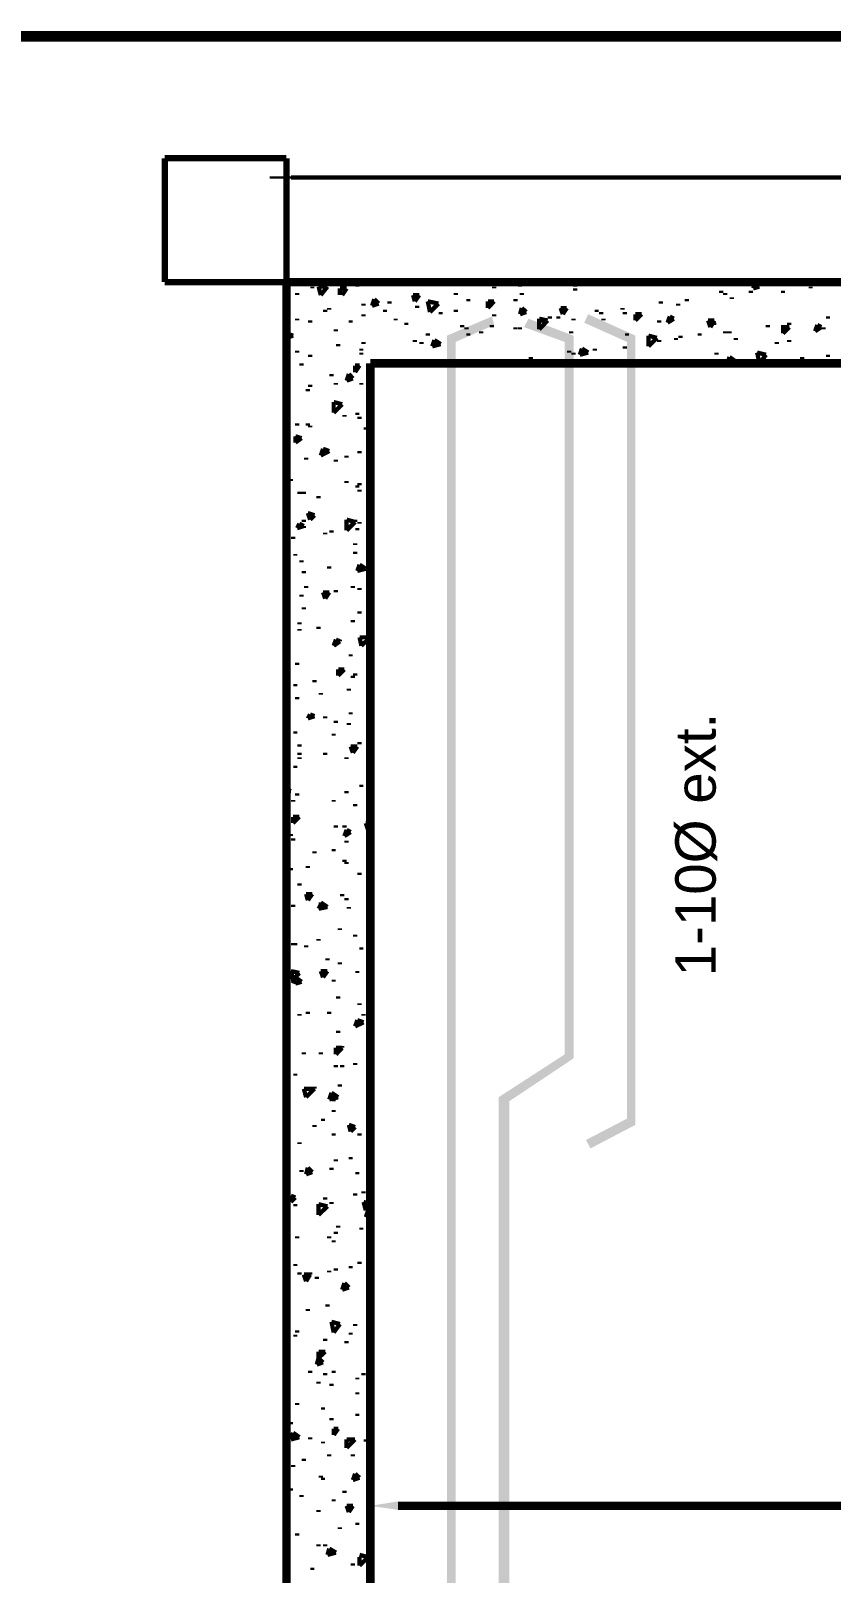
# Model space of a CAD drawing. Header units: millimetres. Extents: x 5 to 350, y 3 to 213.
# Drawn here: x 74.8 to 106.5, y 151.7 to 212.7 of the extents above; entities that cross this region are included whole.
import ezdxf

# ---------------------------------------------------------------- set-up
doc = ezdxf.new("R2010")
doc.units = ezdxf.units.MM
for name, color, linetype in [('H', 251, 'Continuous'), ('P', 255, 'Continuous'), ('T', 255, 'Continuous')]:
    doc.layers.add(name, color=color, linetype=linetype)
doc.styles.get("Standard").update_dxf_attribs({"font": 'arial.ttf'})

msp = doc.modelspace()

# ---------------------------------------------------------------- hatches: boundary and pattern name
at = {"layer": 'H', "linetype": 'Continuous'}
for points in [[(98.725, 200.66), (96.696, 201.172), (96.855, 201.507), (98.725, 200.66)], [(91.616, 200.413), (91.264, 200.66), (93.045, 201.418), (91.616, 200.413)], [(91.616, 200.413), (93.045, 201.418), (93.133, 201.083), (91.616, 200.413)], [(96.273, 200.66), (94.315, 200.995), (94.492, 201.33), (96.273, 200.66)], [(95.92, 200.413), (94.315, 200.995), (96.273, 200.66), (95.92, 200.413)], [(98.39, 200.413), (96.696, 201.172), (98.725, 200.66), (98.39, 200.413)], [(91.264, 111.672), (91.264, 200.66), (91.616, 111.936), (91.264, 111.672)], [(91.616, 111.936), (91.264, 200.66), (91.616, 200.413), (91.616, 111.936)], [(96.273, 172.05), (95.92, 200.413), (96.273, 200.66), (96.273, 172.05)], [(96.273, 172.05), (95.92, 172.208), (95.92, 200.413), (96.273, 172.05)], [(98.725, 169.422), (98.39, 200.413), (98.725, 200.66), (98.725, 169.422)], [(98.725, 169.422), (98.39, 169.668), (98.39, 200.413), (98.725, 169.422)], [(93.733, 170.356), (93.31, 170.515), (95.92, 172.208), (93.733, 170.356)], [(93.733, 170.356), (95.92, 172.208), (96.273, 172.05), (93.733, 170.356)], [(93.733, 146.138), (93.31, 170.515), (93.733, 170.356), (93.733, 146.138)], [(93.31, 145.874), (93.31, 170.515), (93.733, 146.138), (93.31, 145.874)], [(96.943, 168.487), (96.767, 168.822), (98.39, 169.668), (96.943, 168.487)], [(96.943, 168.487), (98.39, 169.668), (98.725, 169.422), (96.943, 168.487)], [(89.323, 154.182), (88.23, 154.34), (89.323, 154.517), (89.323, 154.182)]]:
    msp.add_hatch(color=256, dxfattribs=at).paths.add_polyline_path(points)

# ---------------------------------------------------------------- linework, layer by layer
at = {"layer": 'P'}
for points, const_width in [([(5.256, 212.513), (350.273, 212.513)], 0.423), ([(5.256, 212.513), (350.273, 212.513)], 0.423), ([(80.098, 207.68), (84.914, 207.68)], 0.254), ([(80.098, 202.777), (80.098, 207.68)], 0.254), ([(80.098, 207.68), (80.098, 207.68)], 0.254), ([(84.914, 207.68), (84.914, 202.777)], 0.254), ([(84.914, 206.252), (84.914, 207.61)], 0.085), ([(85.602, 206.922), (84.243, 206.922)], 0.085), ([(84.843, 206.834), (84.914, 206.922)], 0.085), ([(84.914, 206.922), (84.843, 206.922)], 0.085), ([(85.002, 207.01), (84.914, 206.922)], 0.085), ([(84.914, 206.922), (84.914, 207.01)], 0.085), ([(85.002, 206.834), (85.002, 206.922)], 0.085), ([(136.402, 206.922), (85.09, 206.922)], 0.169), ([(84.914, 206.834), (85.002, 206.834)], 0.085), ([(84.914, 202.777), (80.098, 202.777)], 0.254), ([(84.914, 109.643), (84.914, 202.777)], 0.339), ([(84.914, 202.777), (136.56, 202.777)], 0.339), ([(85.937, 202.53), (85.937, 202.6)], 0.169), ([(86.184, 202.6), (86.272, 202.265)], 0.169), ([(86.536, 202.6), (86.184, 202.6)], 0.169), ([(86.536, 202.6), (86.272, 202.265)], 0.169), ([(87.718, 202.6), (87.718, 202.688)], 0.169), ([(93.133, 202.53), (93.133, 202.6)], 0.169), ([(94.156, 202.6), (94.156, 202.688)], 0.169), ([(96.344, 202.6), (96.344, 202.688)], 0.169), ([(99.148, 202.777), (99.148, 202.865)], 0.169), ([(101.353, 202.688), (101.353, 202.777)], 0.169), ([(103.47, 202.777), (103.382, 202.53)], 0.169), ([(103.628, 202.6), (103.382, 202.53)], 0.169), ([(103.628, 202.6), (103.47, 202.777)], 0.169), ([(103.47, 202.6), (103.47, 202.688)], 0.169), ([(104.475, 202.777), (104.475, 202.865)], 0.169), ([(105.657, 202.53), (105.657, 202.6)], 0.169), ([(105.922, 202.688), (105.922, 202.777)], 0.169), ([(85.337, 202.265), (85.337, 202.353)], 0.169), ([(87.295, 202.53), (87.03, 202.53)], 0.169), ([(87.03, 202.53), (87.03, 202.265)], 0.169), ([(87.295, 202.53), (87.118, 202.265)], 0.169), ([(88.388, 202.106), (88.3, 201.842)], 0.169), ([(88.565, 201.93), (88.388, 202.106)], 0.169), ([(88.988, 201.93), (88.988, 202.018)], 0.169), ([(90.17, 202.265), (89.923, 202.265)], 0.169), ([(89.923, 202.265), (89.994, 202.018)], 0.169), ([(90.17, 202.265), (89.994, 202.018)], 0.169), ([(90.505, 202.018), (90.593, 201.595)], 0.169), ([(90.928, 201.93), (90.505, 202.018)], 0.169), ([(91.616, 202.265), (91.616, 202.353)], 0.169), ([(92.11, 202.018), (92.11, 202.106)], 0.169), ([(93.133, 202.018), (92.886, 201.754)], 0.169), ([(93.133, 202.018), (92.886, 202.018)], 0.169), ([(92.886, 202.018), (92.886, 201.754)], 0.169), ([(93.98, 202.018), (93.98, 202.106)], 0.169), ([(94.227, 202.265), (94.227, 202.353)], 0.169), ([(96.344, 202.442), (96.344, 202.53)], 0.169), ([(99.73, 201.93), (99.73, 202.018)], 0.169), ([(100.753, 202.018), (100.753, 202.106)], 0.169), ([(102.112, 202.353), (102.112, 202.442)], 0.169), ([(102.27, 202.265), (102.27, 202.353)], 0.169), ([(102.535, 202.106), (102.535, 202.177)], 0.169), ([(103.293, 202.353), (103.293, 202.442)], 0.169), ([(104.563, 202.353), (104.563, 202.442)], 0.169), ([(86.448, 201.595), (86.448, 201.683)], 0.169), ([(86.607, 201.683), (86.607, 201.754)], 0.169), ([(87.965, 201.842), (87.965, 201.93)], 0.169), ([(87.965, 201.418), (87.965, 201.507)], 0.169), ([(88.565, 201.93), (88.3, 201.842)], 0.169), ([(88.812, 201.595), (88.812, 201.683)], 0.169), ([(90.082, 201.754), (90.082, 201.842)], 0.169), ([(90.928, 201.93), (90.593, 201.595)], 0.169), ([(91.017, 201.507), (91.017, 201.595)], 0.169), ([(91.616, 201.595), (91.616, 201.683)], 0.169), ([(93.133, 201.418), (93.133, 201.507)], 0.169), ([(94.227, 201.754), (94.156, 201.507)], 0.169), ([(94.403, 201.595), (94.156, 201.507)], 0.169), ([(94.403, 201.595), (94.227, 201.754)], 0.169), ([(95.338, 201.33), (95.338, 201.418)], 0.169), ([(95.673, 201.33), (95.673, 201.418)], 0.169), ([(96.008, 201.754), (95.762, 201.754)], 0.169), ([(95.762, 201.754), (95.85, 201.507)], 0.169), ([(96.008, 201.754), (95.85, 201.507)], 0.169), ([(97.19, 201.595), (97.19, 201.683)], 0.169), ([(97.367, 201.507), (97.367, 201.595)], 0.169), ([(98.213, 201.683), (98.213, 201.754)], 0.169), ([(98.302, 201.507), (98.302, 201.595)], 0.169), ([(98.972, 201.507), (98.725, 201.26)], 0.169), ([(98.972, 201.507), (98.725, 201.507)], 0.169), ([(98.725, 201.507), (98.725, 201.26)], 0.169), ([(100.083, 201.418), (99.995, 201.172)], 0.169), ([(100.242, 201.33), (100.083, 201.418)], 0.169), ([(100.418, 201.842), (100.418, 201.93)], 0.169), ([(106.345, 201.33), (106.345, 201.418)], 0.169), ([(85.337, 201.26), (85.337, 201.33)], 0.169), ([(85.848, 201.172), (85.848, 201.26)], 0.169), ([(86.872, 200.836), (86.872, 200.907)], 0.169), ([(87.454, 201.172), (87.454, 201.26)], 0.169), ([(89.235, 201.26), (89.235, 201.33)], 0.169), ([(89.658, 201.083), (89.658, 201.172)], 0.169), ([(91.863, 200.995), (91.863, 201.083)], 0.169), ([(92.04, 200.907), (92.04, 200.995)], 0.169), ([(92.622, 200.748), (92.622, 200.836)], 0.169), ([(93.045, 200.995), (93.045, 201.083)], 0.169), ([(93.98, 200.907), (93.98, 200.995)], 0.169), ([(94.156, 200.907), (94.156, 200.995)], 0.169), ([(94.915, 201.33), (94.915, 200.907)], 0.169), ([(95.25, 201.26), (94.915, 201.33)], 0.169), ([(95.25, 201.26), (94.915, 200.907)], 0.169), ([(95.003, 201.172), (95.003, 201.26)], 0.169), ([(96.185, 200.748), (96.185, 200.836)], 0.169), ([(96.273, 201.26), (96.273, 201.33)], 0.169), ([(97.455, 201.26), (97.455, 201.33)], 0.169), ([(99.66, 201.172), (99.66, 201.26)], 0.169), ([(100.242, 201.33), (99.995, 201.172)], 0.169), ([(101.847, 201.26), (101.6, 201.26)], 0.169), ([(101.6, 201.26), (101.688, 200.995)], 0.169), ([(101.847, 201.26), (101.688, 200.995)], 0.169), ([(101.847, 201.083), (101.847, 201.172)], 0.169), ([(102.27, 200.748), (102.27, 200.836)], 0.169), ([(102.447, 200.748), (102.447, 200.836)], 0.169), ([(103.964, 200.995), (103.964, 201.083)], 0.169), ([(104.563, 200.995), (104.563, 201.083)], 0.169), ([(104.81, 200.995), (104.563, 200.748)], 0.169), ([(104.81, 200.995), (104.563, 200.995)], 0.169), ([(104.563, 200.995), (104.563, 200.748)], 0.169), ([(104.81, 201.083), (104.81, 201.172)], 0.169), ([(105.922, 201.083), (105.833, 200.836)], 0.169), ([(106.08, 200.995), (105.833, 200.836)], 0.169), ([(106.08, 200.995), (105.922, 201.083)], 0.169), ([(106.168, 200.907), (106.168, 200.995)], 0.169), ([(85.178, 200.66), (84.914, 200.748)], 0.169), ([(85.178, 200.66), (84.914, 200.572)], 0.169), ([(86.96, 200.237), (86.96, 200.325)], 0.169), ([(87.965, 200.325), (87.965, 200.413)], 0.169), ([(89.994, 200.413), (89.994, 200.484)], 0.169), ([(90.258, 200.325), (90.258, 200.413)], 0.169), ([(90.505, 200.66), (90.505, 200.748)], 0.169), ([(90.77, 200.484), (90.682, 200.237)], 0.169), ([(91.017, 200.325), (90.682, 200.237)], 0.169), ([(91.017, 200.325), (90.77, 200.484)], 0.169), ([(92.11, 200.66), (92.11, 200.748)], 0.169), ([(98.302, 200.148), (98.302, 200.237)], 0.169), ([(98.39, 200.66), (98.39, 200.748)], 0.169), ([(99.236, 200.66), (99.236, 200.237)], 0.169), ([(99.572, 200.572), (99.236, 200.66)], 0.169), ([(99.572, 200.572), (99.236, 200.237)], 0.169), ([(99.66, 200.413), (99.66, 200.484)], 0.169), ([(100.33, 200.484), (100.33, 200.572)], 0.169), ([(100.506, 200.572), (100.506, 200.66)], 0.169), ([(101.265, 200.66), (101.265, 200.748)], 0.169), ([(102.694, 200.484), (102.694, 200.572)], 0.169), ([(104.316, 200.325), (104.316, 200.413)], 0.169), ([(104.81, 200.413), (104.81, 200.484)], 0.169), ([(85.337, 199.99), (85.337, 200.06)], 0.169), ([(85.513, 199.478), (85.513, 199.566)], 0.169), ([(85.848, 199.813), (85.848, 199.902)], 0.169), ([(87.877, 200.06), (87.877, 200.148)], 0.169), ([(87.877, 199.902), (87.877, 199.99)], 0.169), ([(88.23, 112.942), (88.23, 199.566)], 0.339), ([(88.23, 199.566), (133.35, 199.566)], 0.339), ([(94.156, 199.566), (94.156, 199.637)], 0.169), ([(94.58, 199.725), (94.58, 199.813)], 0.169), ([(96.097, 199.99), (96.097, 200.06)], 0.169), ([(96.273, 199.902), (96.273, 199.99)], 0.169), ([(96.608, 200.148), (96.52, 199.902)], 0.169), ([(96.855, 199.99), (96.52, 199.902)], 0.169), ([(96.855, 199.99), (96.608, 200.148)], 0.169), ([(97.12, 200.06), (97.12, 200.148)], 0.169), ([(101.935, 199.902), (101.935, 199.99)], 0.169), ([(102.447, 199.813), (102.358, 199.566)], 0.169), ([(102.694, 199.637), (102.358, 199.566)], 0.169), ([(102.694, 199.637), (102.447, 199.813)], 0.169), ([(103.54, 199.99), (103.628, 199.566)], 0.169), ([(103.893, 199.902), (103.54, 199.99)], 0.169), ([(103.893, 199.902), (103.628, 199.566)], 0.169), ([(104.475, 199.637), (104.475, 199.725)], 0.169), ([(105.322, 199.725), (105.322, 199.813)], 0.169), ([(106.345, 199.813), (106.345, 199.902)], 0.169), ([(86.695, 199.055), (86.695, 199.143)], 0.169), ([(87.383, 199.143), (87.295, 198.878)], 0.169), ([(87.542, 198.967), (87.295, 198.878)], 0.169), ([(87.542, 198.967), (87.383, 199.143)], 0.169), ([(87.806, 199.478), (87.63, 199.214)], 0.169), ([(87.806, 199.478), (87.63, 199.478)], 0.169), ([(87.63, 199.478), (87.63, 199.214)], 0.169), ([(85.76, 198.455), (85.76, 198.543)], 0.169), ([(85.848, 198.632), (85.848, 198.72)], 0.169), ([(86.872, 198.72), (86.872, 198.79)], 0.169), ([(87.877, 198.72), (87.877, 198.79)], 0.169), ([(86.783, 198.032), (86.783, 197.608)], 0.169), ([(87.118, 197.944), (86.783, 198.032)], 0.169), ([(87.118, 197.944), (86.783, 197.608)], 0.169), ([(85.002, 197.52), (85.002, 197.608)], 0.169), ([(85.337, 197.097), (85.337, 197.185)], 0.169), ([(85.76, 197.097), (85.76, 197.185)], 0.169), ([(85.76, 197.097), (85.76, 197.185)], 0.169), ([(87.207, 197.45), (87.207, 197.52)], 0.169), ([(87.718, 197.52), (87.718, 197.608)], 0.169), ([(87.806, 197.362), (87.806, 197.45)], 0.169), ([(85.513, 196.603), (85.266, 196.674)], 0.169), ([(85.266, 196.674), (85.266, 196.427)], 0.169), ([(85.513, 196.603), (85.266, 196.427)], 0.169), ([(85.848, 197.026), (85.848, 197.097)], 0.169), ([(88.053, 196.938), (88.053, 197.026)], 0.169), ([(86.36, 196.18), (86.272, 195.915)], 0.169), ([(86.607, 196.092), (86.272, 195.915)], 0.169), ([(86.607, 196.092), (86.36, 196.18)], 0.169), ([(87.295, 195.827), (87.295, 195.915)], 0.169), ([(87.806, 196.003), (87.806, 196.092)], 0.169), ([(88.23, 196.427), (88.142, 196.427)], 0.169), ([(88.142, 196.427), (88.23, 196.18)], 0.169), ([(85.69, 195.756), (85.69, 195.827)], 0.169), ([(86.872, 195.668), (86.872, 195.756)], 0.169), ([(85.09, 194.91), (85.09, 194.98)], 0.169), ([(87.295, 194.822), (87.295, 194.91)], 0.169), ([(87.718, 194.645), (87.718, 194.733)], 0.169), ([(87.806, 194.733), (87.806, 194.822)], 0.169), ([(85.425, 194.398), (85.425, 194.486)], 0.169), ([(85.602, 194.398), (85.602, 194.486)], 0.169), ([(86.184, 194.222), (86.184, 194.31)], 0.169), ([(87.806, 194.486), (87.806, 194.557)], 0.169), ([(86.025, 193.552), (85.76, 193.64)], 0.169), ([(85.76, 193.64), (85.848, 193.375)], 0.169), ([(86.025, 193.552), (85.848, 193.375)], 0.169), ([(85.425, 193.216), (85.337, 193.04)], 0.169), ([(85.602, 193.128), (85.337, 193.04)], 0.169), ([(85.602, 193.128), (85.425, 193.216)], 0.169), ([(85.602, 193.287), (85.602, 193.375)], 0.169), ([(85.602, 193.04), (85.602, 193.128)], 0.169), ([(86.448, 192.793), (86.448, 192.864)], 0.169), ([(86.695, 192.864), (86.695, 192.952)], 0.169), ([(87.295, 193.375), (87.295, 192.952)], 0.169), ([(87.63, 193.287), (87.295, 193.375)], 0.169), ([(87.63, 193.287), (87.295, 192.952)], 0.169), ([(87.63, 193.287), (87.63, 193.375)], 0.169), ([(87.718, 192.952), (87.718, 193.04)], 0.169), ([(87.806, 193.216), (87.806, 193.287)], 0.169), ([(85.178, 192.617), (85.178, 192.705)], 0.169), ([(87.63, 192.37), (87.63, 192.44)], 0.169), ([(85.266, 191.946), (85.266, 192.017)], 0.169), ([(85.513, 191.682), (85.513, 191.77)], 0.169), ([(87.63, 192.017), (87.63, 192.105)], 0.169), ([(85.602, 191.258), (85.602, 191.347)], 0.169), ([(86.607, 191.435), (86.607, 191.523)], 0.169), ([(87.806, 191.594), (87.718, 191.347)], 0.169), ([(88.053, 191.435), (87.718, 191.347)], 0.169), ([(88.053, 191.435), (87.806, 191.594)], 0.169), ([(85.513, 190.324), (85.513, 190.412)], 0.169), ([(85.69, 190.676), (85.69, 190.747)], 0.169), ([(86.607, 190.5), (86.36, 190.5)], 0.169), ([(86.36, 190.5), (86.448, 190.253)], 0.169), ([(86.607, 190.5), (86.448, 190.253)], 0.169), ([(86.872, 190.5), (86.872, 190.588)], 0.169), ([(87.542, 190.676), (87.542, 190.747)], 0.169), ([(87.806, 190.588), (87.806, 190.676)], 0.169), ([(85.602, 189.83), (85.602, 189.9)], 0.169), ([(88.142, 190.165), (88.142, 190.253)], 0.169), ([(85.425, 189.23), (85.425, 189.318)], 0.169), ([(87.542, 189.318), (87.542, 189.406)], 0.169), ([(87.806, 189.653), (87.806, 189.742)], 0.169), ([(85.425, 188.983), (85.425, 189.054)], 0.169), ([(86.184, 189.054), (86.184, 189.142)], 0.169), ([(86.872, 188.63), (86.783, 188.383)], 0.169), ([(87.03, 188.56), (86.783, 188.383)], 0.169), ([(87.03, 188.56), (86.872, 188.63)], 0.169), ([(87.03, 188.56), (87.03, 188.63)], 0.169), ([(87.03, 188.56), (87.03, 188.63)], 0.169), ([(87.806, 188.718), (87.877, 188.383)], 0.169), ([(88.23, 188.718), (87.806, 188.718)], 0.169), ([(88.23, 188.718), (87.877, 188.383)], 0.169), ([(87.454, 187.96), (87.454, 188.048)], 0.169), ([(85.337, 187.625), (85.337, 187.713)], 0.169), ([(87.207, 187.448), (86.96, 187.202)], 0.169), ([(87.207, 187.448), (86.96, 187.448)], 0.169), ([(86.96, 187.448), (86.96, 187.202)], 0.169), ([(85.266, 186.778), (85.266, 186.866)], 0.169), ([(86.025, 186.937), (86.025, 187.025)], 0.169), ([(87.542, 187.113), (87.542, 187.202)], 0.169), ([(87.63, 187.202), (87.63, 187.29)], 0.169), ([(85.337, 186.267), (85.337, 186.355)], 0.169), ([(86.272, 186.443), (86.272, 186.514)], 0.169), ([(87.383, 186.602), (87.383, 186.69)], 0.169), ([(85.848, 185.667), (85.76, 185.508)], 0.169), ([(86.025, 185.596), (85.76, 185.508)], 0.169), ([(86.025, 185.596), (85.848, 185.667)], 0.169), ([(86.448, 185.508), (86.448, 185.596)], 0.169), ([(87.454, 185.667), (87.454, 185.755)], 0.169), ([(85.266, 184.908), (85.266, 184.997)], 0.169), ([(86.783, 184.82), (86.783, 184.908)], 0.169), ([(86.872, 185.332), (86.872, 185.42)], 0.169), ([(87.383, 185.244), (87.383, 185.332)], 0.169), ([(85.425, 184.397), (85.425, 184.485)], 0.169), ([(87.718, 184.397), (87.454, 184.397)], 0.169), ([(87.454, 184.397), (87.542, 184.15)], 0.169), ([(87.718, 184.397), (87.542, 184.15)], 0.169), ([(87.63, 184.326), (87.63, 184.397)], 0.169), ([(87.806, 184.485), (87.806, 184.573)], 0.169), ([(85.425, 184.062), (85.425, 184.15)], 0.169), ([(85.425, 183.903), (85.425, 183.974)], 0.169), ([(86.448, 184.062), (86.448, 184.15)], 0.169), ([(87.295, 183.903), (87.295, 183.974)], 0.169), ([(88.23, 183.815), (88.23, 183.903)], 0.169), ([(88.23, 183.903), (88.23, 183.815)], 0.169), ([(85.266, 183.55), (85.266, 183.638)], 0.169), ([(85.09, 182.633), (84.914, 182.704)], 0.169), ([(85.09, 182.633), (84.914, 182.633)], 0.169), ([(85.337, 182.457), (85.337, 182.545)], 0.169), ([(87.295, 182.545), (87.295, 182.633)], 0.169), ([(87.877, 182.792), (87.877, 182.88)], 0.169), ([(85.178, 182.21), (85.178, 182.28)], 0.169), ([(86.783, 182.21), (86.783, 182.28)], 0.169), ([(87.63, 182.033), (87.63, 182.122)], 0.169), ([(85.425, 181.61), (85.178, 181.363)], 0.169), ([(85.425, 181.61), (85.178, 181.61)], 0.169), ([(85.178, 181.61), (85.178, 181.363)], 0.169), ([(85.266, 181.61), (85.266, 181.698)], 0.169), ([(86.872, 181.187), (86.872, 181.275)], 0.169), ([(87.207, 181.187), (87.207, 181.275)], 0.169), ([(88.23, 181.363), (88.053, 181.363)], 0.169), ([(88.053, 181.363), (88.142, 181.098)], 0.169), ([(85.09, 180.852), (85.09, 180.94)], 0.169), ([(85.178, 180.675), (85.178, 180.763)], 0.169), ([(87.295, 181.098), (87.207, 180.852)], 0.169), ([(87.454, 181.01), (87.207, 180.852)], 0.169), ([(87.454, 181.01), (87.295, 181.098)], 0.169), ([(87.295, 180.587), (87.295, 180.675)], 0.169), ([(88.23, 181.187), (88.142, 181.098)], 0.169), ([(86.025, 180.164), (86.025, 180.252)], 0.169), ([(86.783, 180.252), (86.783, 180.34)], 0.169), ([(88.142, 180.093), (88.142, 180.164)], 0.169), ([(85.09, 179.493), (85.09, 179.582)], 0.169), ([(85.76, 179.582), (85.76, 179.67)], 0.169), ([(87.207, 179.828), (87.207, 179.917)], 0.169), ([(87.295, 179.74), (87.295, 179.828)], 0.169), ([(87.806, 179.317), (87.806, 179.405)], 0.169), ([(85.425, 178.894), (85.425, 178.982)], 0.169), ([(85.002, 178.135), (85.002, 178.223)], 0.169), ([(85.937, 178.558), (85.69, 178.558)], 0.169), ([(85.69, 178.558), (85.76, 178.312)], 0.169), ([(85.937, 178.558), (85.76, 178.312)], 0.169), ([(86.536, 178.047), (86.272, 178.223)], 0.169), ([(86.272, 178.135), (86.272, 178.223)], 0.169), ([(87.118, 178.47), (87.118, 178.558)], 0.169), ([(87.295, 178.312), (87.295, 178.4)], 0.169), ([(85.178, 178.047), (85.178, 178.135)], 0.169), ([(86.272, 178.135), (86.184, 177.976)], 0.169), ([(86.536, 178.047), (86.184, 177.976)], 0.169), ([(87.383, 177.976), (87.383, 178.047)], 0.169), ([(87.03, 177.13), (87.03, 177.2)], 0.169), ([(85.002, 176.777), (85.002, 176.865)], 0.169), ([(85.178, 176.53), (85.178, 176.618)], 0.169), ([(85.266, 176.53), (85.266, 176.618)], 0.169), ([(85.69, 176.442), (85.69, 176.53)], 0.169), ([(86.184, 176.706), (86.184, 176.777)], 0.169), ([(87.63, 176.865), (87.63, 176.953)], 0.169), ([(87.877, 176.354), (87.877, 176.442)], 0.169), ([(86.536, 175.93), (86.536, 176.018)], 0.169), ([(87.03, 175.772), (87.03, 175.86)], 0.169), ([(85.09, 175.507), (85.178, 175.172)], 0.169), ([(85.425, 175.436), (85.09, 175.507)], 0.169), ([(85.425, 175.436), (85.178, 175.172)], 0.169), ([(85.266, 175.26), (85.178, 175.013)], 0.169), ([(85.178, 175.084), (85.178, 175.172)], 0.169), ([(85.513, 175.084), (85.266, 175.26)], 0.169), ([(86.536, 175.507), (86.272, 175.507)], 0.169), ([(86.272, 175.507), (86.36, 175.26)], 0.169), ([(86.536, 175.507), (86.36, 175.26)], 0.169), ([(86.783, 175.084), (86.783, 175.172)], 0.169), ([(87.718, 175.436), (87.718, 175.507)], 0.169), ([(85.513, 175.084), (85.266, 175.013)], 0.169), ([(86.96, 174.413), (86.96, 174.502)], 0.169), ([(87.806, 174.166), (87.806, 174.237)], 0.169), ([(88.142, 174.078), (88.142, 174.166)], 0.169), ([(85.425, 173.743), (85.425, 173.814)], 0.169), ([(85.76, 173.814), (85.76, 173.902)], 0.169), ([(86.607, 173.814), (86.607, 173.902)], 0.169), ([(87.718, 173.567), (87.63, 173.32)], 0.169), ([(87.965, 173.478), (87.63, 173.32)], 0.169), ([(87.965, 173.478), (87.718, 173.567)], 0.169), ([(87.965, 173.743), (87.965, 173.814)], 0.169), ([(86.96, 173.055), (86.96, 173.143)], 0.169), ([(85.602, 172.208), (85.602, 172.297)], 0.169), ([(86.272, 172.208), (86.272, 172.297)], 0.169), ([(87.118, 172.473), (86.872, 172.208)], 0.169), ([(87.118, 172.473), (86.872, 172.473)], 0.169), ([(86.872, 172.473), (86.872, 172.208)], 0.169), ([(87.118, 172.473), (87.118, 172.544)], 0.169), ([(88.142, 172.544), (88.142, 172.632)], 0.169), ([(85.002, 171.785), (85.002, 171.873)], 0.169), ([(86.872, 171.697), (86.872, 171.785)], 0.169), ([(87.118, 171.697), (87.118, 171.785)], 0.169), ([(87.63, 171.785), (87.63, 171.873)], 0.169), ([(85.266, 171.362), (85.266, 171.45)], 0.169), ([(85.602, 170.85), (85.69, 170.515)], 0.169), ([(86.025, 170.85), (85.602, 170.85)], 0.169), ([(86.025, 170.85), (85.69, 170.515)], 0.169), ([(86.025, 170.85), (86.025, 170.938)], 0.169), ([(87.03, 170.938), (87.03, 171.027)], 0.169), ([(86.695, 170.692), (86.607, 170.427)], 0.169), ([(86.96, 170.515), (86.607, 170.427)], 0.169), ([(86.96, 170.515), (86.695, 170.692)], 0.169), ([(86.783, 170.356), (86.783, 170.427)], 0.169), ([(86.36, 169.58), (86.36, 169.668)], 0.169), ([(86.783, 169.933), (86.783, 170.004)], 0.169), ([(85.002, 169.245), (85.002, 169.333)], 0.169), ([(86.025, 169.333), (86.025, 169.422)], 0.169), ([(86.783, 168.998), (86.783, 169.086)], 0.169), ([(87.63, 169.333), (87.383, 169.422)], 0.169), ([(87.383, 169.422), (87.454, 169.157)], 0.169), ([(87.63, 169.333), (87.454, 169.157)], 0.169), ([(87.806, 168.998), (87.806, 169.086)], 0.169), ([(85.425, 168.663), (85.425, 168.734)], 0.169), ([(86.872, 167.975), (86.872, 168.063)], 0.169), ([(87.454, 168.063), (87.454, 168.152)], 0.169), ([(85.513, 167.552), (85.513, 167.64)], 0.169), ([(85.76, 167.728), (85.69, 167.464)], 0.169), ([(85.937, 167.552), (85.69, 167.464)], 0.169), ([(85.937, 167.552), (85.76, 167.728)], 0.169), ([(86.695, 167.64), (86.695, 167.728)], 0.169), ([(87.718, 167.464), (87.718, 167.552)], 0.169), ([(85.266, 166.546), (85.09, 166.617)], 0.169), ([(85.09, 166.617), (85.09, 166.37)], 0.169), ([(87.63, 166.617), (87.63, 166.705)], 0.169), ([(87.965, 166.705), (87.965, 166.793)], 0.169), ([(85.266, 166.546), (85.09, 166.37)], 0.169), ([(85.266, 166.194), (85.266, 166.282)], 0.169), ([(86.184, 166.282), (86.184, 165.858)], 0.169), ([(86.536, 166.194), (86.184, 166.282)], 0.169), ([(86.536, 166.194), (86.184, 165.858)], 0.169), ([(86.448, 166.458), (86.448, 166.546)], 0.169), ([(86.695, 166.282), (86.695, 166.37)], 0.169), ([(88.23, 166.282), (87.965, 166.37)], 0.169), ([(87.965, 166.37), (88.053, 166.035)], 0.169), ([(88.23, 166.282), (88.053, 166.123)], 0.169), ([(88.142, 166.035), (88.053, 165.77)], 0.169), ([(88.23, 166.035), (88.142, 166.035)], 0.169), ([(86.96, 165.347), (86.96, 165.435)], 0.169), ([(88.23, 165.858), (88.053, 165.77)], 0.169), ([(85.337, 164.924), (85.337, 165.012)], 0.169), ([(86.607, 164.924), (86.607, 165.012)], 0.169), ([(86.783, 164.765), (86.783, 164.853)], 0.169), ([(86.872, 165.1), (86.872, 165.188)], 0.169), ([(87.877, 165.276), (87.877, 165.347)], 0.169), ([(84.914, 164.588), (84.914, 164.677)], 0.169), ([(84.914, 164.588), (84.914, 164.677)], 0.169), ([(85.266, 163.83), (85.266, 163.918)], 0.169), ([(85.425, 163.495), (85.425, 163.583)], 0.169), ([(85.848, 163.495), (85.848, 163.583)], 0.169), ([(86.607, 163.583), (86.607, 163.654)], 0.169), ([(86.872, 163.654), (86.872, 163.742)], 0.169), ([(87.454, 163.742), (87.454, 163.83)], 0.169), ([(87.806, 163.918), (87.806, 164.006)], 0.169), ([(85.848, 163.495), (85.602, 163.495)], 0.169), ([(85.602, 163.495), (85.69, 163.23)], 0.169), ([(85.848, 163.495), (85.69, 163.23)], 0.169), ([(86.113, 163.318), (86.113, 163.407)], 0.169), ([(87.207, 163.16), (87.118, 162.895)], 0.169), ([(87.383, 162.983), (87.118, 162.895)], 0.169), ([(87.383, 162.983), (87.207, 163.16)], 0.169), ([(86.536, 162.225), (86.536, 162.313)], 0.169), ([(85.76, 162.048), (85.76, 162.137)], 0.169), ([(85.266, 161.043), (85.266, 161.114)], 0.169), ([(85.337, 161.202), (85.337, 161.29)], 0.169), ([(86.695, 161.625), (86.783, 161.202)], 0.169), ([(87.03, 161.537), (86.695, 161.625)], 0.169), ([(87.03, 161.537), (86.783, 161.202)], 0.169), ([(87.454, 161.114), (87.454, 161.202)], 0.169), ([(87.63, 161.466), (87.63, 161.537)], 0.169), ([(86.448, 160.867), (86.448, 160.955)], 0.169), ([(87.295, 160.778), (87.295, 160.867)], 0.169), ([(86.184, 160.196), (86.113, 159.932)], 0.169), ([(86.36, 160.02), (86.113, 159.932)], 0.169), ([(86.448, 160.443), (86.184, 160.196)], 0.169), ([(86.448, 160.443), (86.184, 160.443)], 0.169), ([(86.184, 160.443), (86.184, 160.196)], 0.169), ([(86.36, 160.02), (86.184, 160.196)], 0.169), ([(85.848, 159.597), (85.848, 159.685)], 0.169), ([(86.184, 159.173), (86.184, 159.262)], 0.169), ([(86.448, 159.508), (86.448, 159.597)], 0.169), ([(86.783, 159.597), (86.783, 159.685)], 0.169), ([(87.718, 159.35), (87.718, 159.42)], 0.169), ([(87.965, 159.508), (87.965, 159.597)], 0.169), ([(86.695, 159.085), (86.695, 159.173)], 0.169), ([(87.718, 158.75), (87.718, 158.838)], 0.169), ([(85.337, 158.327), (85.337, 158.415)], 0.169), ([(86.36, 158.15), (86.36, 158.238)], 0.169), ([(85.09, 157.568), (85.09, 157.656)], 0.169), ([(86.695, 157.727), (86.695, 157.815)], 0.169), ([(87.718, 157.903), (87.718, 157.992)], 0.169), ([(85.178, 157.233), (85.09, 156.968)], 0.169), ([(85.425, 157.057), (85.09, 156.968)], 0.169), ([(85.425, 157.057), (85.178, 157.233)], 0.169), ([(85.848, 156.968), (85.848, 157.057)], 0.169), ([(86.36, 156.81), (86.36, 156.88)], 0.169), ([(86.96, 157.392), (86.783, 157.145)], 0.169), ([(86.96, 157.392), (86.783, 157.392)], 0.169), ([(86.783, 157.392), (86.783, 157.145)], 0.169), ([(87.63, 156.968), (87.295, 156.633)], 0.169), ([(87.295, 156.968), (87.295, 156.633)], 0.169), ([(87.63, 156.968), (87.295, 156.968)], 0.169), ([(88.053, 156.88), (88.053, 156.968)], 0.169), ([(85.602, 156.122), (85.602, 156.21)], 0.169), ([(86.607, 156.298), (86.607, 156.386)], 0.169), ([(87.542, 156.298), (87.542, 156.386)], 0.169), ([(88.23, 156.545), (88.23, 155.028)], 0.339), ([(85.178, 155.875), (85.178, 155.963)], 0.169), ([(87.63, 155.61), (87.542, 155.363)], 0.169), ([(87.806, 155.452), (87.63, 155.61)], 0.169), ([(85.09, 154.94), (85.09, 155.028)], 0.169), ([(86.272, 155.452), (86.272, 155.54)], 0.169), ([(86.36, 155.363), (86.36, 155.452)], 0.169), ([(87.806, 155.452), (87.542, 155.363)], 0.169), ([(88.142, 155.028), (88.142, 155.116)], 0.169), ([(85.513, 154.693), (85.513, 154.764)], 0.169), ([(86.783, 154.517), (86.783, 154.605)], 0.169), ([(87.207, 154.852), (87.207, 154.94)], 0.169), ([(89.323, 154.34), (132.256, 154.34)], 0.339), ([(86.184, 154.093), (86.184, 154.182)], 0.169), ([(87.542, 154.34), (87.295, 154.34)], 0.169), ([(87.295, 154.34), (87.383, 154.093)], 0.169), ([(87.542, 154.34), (87.383, 154.093)], 0.169), ([(85.337, 153.158), (85.337, 153.247)], 0.169), ([(87.03, 153.423), (87.03, 153.494)], 0.169), ([(87.718, 153.582), (87.718, 153.67)], 0.169), ([(86.184, 152.735), (86.184, 152.823)], 0.169), ([(86.448, 152.735), (86.448, 152.823)], 0.169), ([(86.607, 152.647), (86.536, 152.4)], 0.169), ([(86.872, 152.488), (86.607, 152.647)], 0.169), ([(86.872, 152.488), (86.536, 152.4)], 0.169), ([(87.542, 151.977), (87.542, 152.065)], 0.169), ([(88.142, 152.312), (87.806, 152.4)], 0.169), ([(88.142, 152.312), (87.806, 151.977)], 0.169), ([(87.806, 152.312), (87.806, 151.977)], 0.169), ([(85.937, 151.8), (85.937, 151.888)], 0.169)]:
    msp.add_lwpolyline(points, dxfattribs=dict(at, const_width=const_width))

# ---------------------------------------------------------------- texts
at = {"layer": 'T', "insert": (100.3, 175.3), "char_height": 1.6, "attachment_point": 1, "rotation": 90}
msp.add_mtext('{\\fArial|b0|i0|c0|p18;1-10Ø ext.}', dxfattribs=at)

doc.saveas('drawing.dxf')
